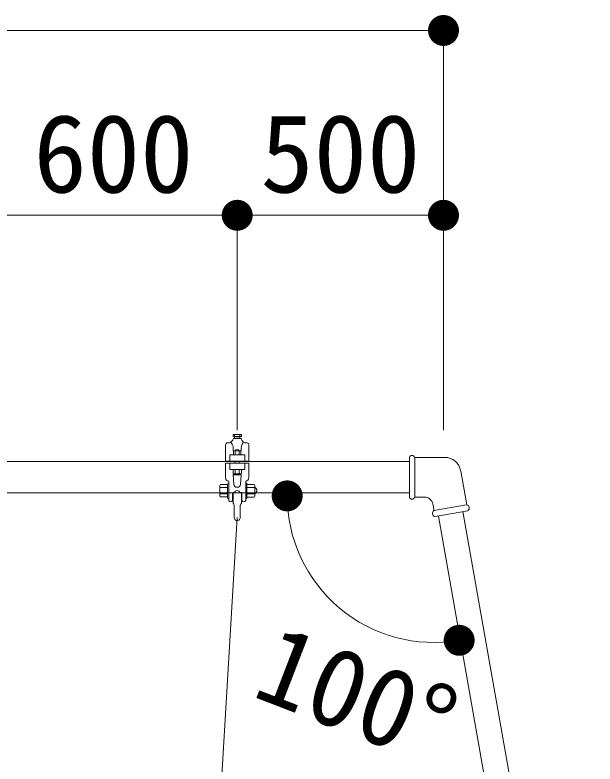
# Model space of a CAD drawing. Units: millimetres at full size, sheet at 1:100. Extents: x 485 to 27866, y 12891 to 31558.
# Drawn here: x 5630 to 7036, y 18966 to 20782 of the extents above; entities that cross this region are included whole.
import ezdxf
from ezdxf.enums import TextEntityAlignment as Align

# ---------------------------------------------------------------- set-up
doc = ezdxf.new("R2010")
doc.units = ezdxf.units.MM
doc.header["$LTSCALE"] = 100
doc.linetypes.add('CHAIN_DOUBLE_DASH', pattern=[23.5, 12, -1.5, 3.5, -1.5, 3.5, -1.5])
for name, color, linetype, lineweight in [('0_2', 7, 'Continuous', 13), ('寸法', 1, 'Continuous', 13), ('本体', 7, 'Continuous', 13)]:
    doc.layers.add(name, color=color, linetype=linetype, lineweight=lineweight)
doc.styles.add('ＭＳ ゴシック', font='')
doc.styles.get('ＭＳ ゴシック').set_extended_font_data('MS Gothic')

# ---------------------------------------------------------------- blocks, each defined once
blk = doc.blocks.new('filled_dot')
at = {"color": 0, "linetype": 'Continuous', "lineweight": -2, "const_width": 1.25}
blk.add_lwpolyline([(-0.625, 0, 1), (0.625, 0, 1)], format="xyb", close=True, dxfattribs=at)

msp = doc.modelspace()

# ---------------------------------------------------------------- linework, layer by layer
at = {"layer": '0_2', "linetype": 'CHAIN_DOUBLE_DASH'}
msp.add_line((6169.2, 19563.9), (6059.1, 17732.7), dxfattribs=at)
at = {"layer": '0_2'}
for centre, radius, start, end in [((6161.6, 19673.9), 4.44, 250.0538, 289.9462), ((6169.2, 19695.3), 25.8, 261.0054, 278.9946), ((6176.7, 19673.9), 4.44, 250.0538, 289.9462), ((6190.8, 19645), 1.94, 354.3641, 99.1002), ((6169.2, 19563.9), 7.57, 178.0573, 359.6368)]:
    msp.add_arc(centre, radius, start, end, dxfattribs=at)
at = {"layer": '寸法'}
for p, q in [((3869.2, 20744), (6669.2, 20744)), ((6669.2, 19775.1), (6669.2, 20744)), ((5569.2, 20296.1), (6169.2, 20296.1)), ((6169.2, 19775.1), (6169.2, 20296.1)), ((6169.2, 20296.1), (6669.2, 20296.1)), ((6169.2, 19775.1), (6169.2, 20296.1)), ((6669.2, 19775.1), (6669.2, 20296.1))]:
    msp.add_line(p, q, dxfattribs=at)
msp.add_arc((6645.5, 19616), 355.2, 180, 280, dxfattribs=at)
at = {"layer": '本体'}
for p, q in [((6159.1, 19760.8), (6159.1, 19763.8)), ((6159.1, 19754.8), (6179.3, 19754.8)), ((6160.1, 19764.8), (6161.6, 19764.8)), ((6160.1, 19759.8), (6161.6, 19759.8)), ((6162.6, 19754.8), (6162.6, 19763.8)), ((6174.7, 19764.8), (6163.6, 19764.8)), ((6174.7, 19759.8), (6163.6, 19759.8)), ((6175.7, 19754.9), (6175.7, 19763.8)), ((6178.3, 19764.8), (6176.7, 19764.8)), ((6178.3, 19759.8), (6176.7, 19759.8)), ((6179.3, 19760.8), (6179.3, 19763.8)), ((6140.9, 19739.8), (6140.9, 19700)), ((6145.8, 19744.8), (6150.7, 19744.8)), ((6187.3, 19744.8), (6193.5, 19744.8)), ((6197.4, 19739.9), (6197.4, 19700)), ((6151, 19715.2), (6187.3, 19715.2)), ((6151, 19715.2), (6151, 19700)), ((6178.9, 19725.3), (6159, 19725.3)), ((6160.3, 19724.3), (6160.3, 19715.2)), ((6161.3, 19725.3), (6163.1, 19725.3)), ((6164.1, 19724.3), (6164.1, 19715.5)), ((6174.2, 19724.3), (6174.2, 19715.5)), ((6177, 19725.3), (6175.2, 19725.3)), ((6178, 19724.3), (6178, 19715.1)), ((6187.3, 19715.2), (6187.3, 19700)), ((6586.7, 19699.4), (3951.6, 19699.4)), ((6140.9, 19700), (6197.4, 19700)), ((6164.1, 19700), (6164.1, 19695)), ((6174.2, 19700), (6174.2, 19695)), ((6586.7, 19709.4), (6586.7, 19613.1)), ((6599.4, 19709.3), (6599.4, 19614.3)), ((6671.6, 19709.4), (6599.7, 19709.4)), ((6140.9, 19695), (6197.4, 19695)), ((6140.9, 19659.6), (6140.9, 19695)), ((6151, 19695), (6151, 19679.8)), ((6151, 19679.8), (6187.3, 19679.8)), ((6159.1, 19670.8), (6159.1, 19679.9)), ((6164.1, 19670.8), (6164.1, 19679.7)), ((6174.2, 19670.8), (6174.2, 19679.7)), ((6179.3, 19670.8), (6179.3, 19679.7)), ((6187.3, 19695), (6187.3, 19679.8)), ((6197.4, 19659.6), (6197.4, 19695)), ((6160.9, 19643.8), (6159.1, 19667.1)), ((6159.1, 19667.1), (6179.1, 19667.1)), ((6161.4, 19669.3), (6176.4, 19669.3)), ((6177.2, 19643.8), (6179.1, 19667.1)), ((6711, 19676.3), (6725.5, 19594)), ((6129.3, 19643.4), (6145.9, 19643.4)), ((6145.9, 19611.6), (6145.9, 19644)), ((6148.2, 19646.1), (6148.5, 19646.1)), ((6148.5, 19605.1), (6148.5, 19652)), ((6189.9, 19652), (6189.9, 19604.6)), ((6190.5, 19646.9), (6189.9, 19646.9)), ((6192.7, 19611.8), (6192.7, 19644.8)), ((6192.7, 19643.5), (6209.4, 19643.5)), ((6211.6, 19617.6), (6211.6, 19641.2)), ((6211.6, 19641.2), (6211.6, 19638.2)), ((6586.7, 19623.1), (3951.6, 19623.1)), ((6127.1, 19641.1), (6127.1, 19615.7)), ((6127.1, 19623.1), (6127.1, 19633.7)), ((6129.2, 19636), (6145.9, 19636)), ((6158.1, 19624.1), (6158.1, 19604.9)), ((6159.1, 19624.1), (6159.1, 19598)), ((6159.1, 19624.1), (6162.8, 19624.1)), ((6169.6, 19636.8), (6168.5, 19636.8)), ((6175.3, 19624.1), (6179.3, 19624.1)), ((6179.3, 19624.1), (6179.3, 19598)), ((6180.3, 19624.1), (6180.3, 19604.7)), ((6209.4, 19636), (6192.7, 19636)), ((6211.6, 19623.1), (6211.6, 19633.7)), ((6129.3, 19613.4), (6145.9, 19613.4)), ((6129.5, 19620.9), (6145.9, 19620.9)), ((6148.2, 19609.3), (6148.5, 19609.3)), ((6209.4, 19620.9), (6192.7, 19620.9)), ((6209.4, 19613.3), (6192.7, 19613.3)), ((6211.6, 19618.6), (6211.6, 19615.6)), ((6623.6, 19613.1), (6599.2, 19613.1)), ((6161.6, 19592.7), (6161.6, 19564.2)), ((6176.7, 19593.4), (6176.7, 19563.9)), ((6643.3, 19596.6), (6646.2, 19580.1)), ((6645.5, 19580.4), (6725, 19594.4)), ((6648.7, 19566.2), (6728, 19580.2)), ((6716, 19578.6), (7036.5, 17761.2)), ((6656.7, 19566.8), (6975, 17761.2))]:
    msp.add_line(p, q, dxfattribs=at)
for centre, radius, start, end in [((6147.3, 19756), 11.8, 287.0036, 353.6853), ((6160.1, 19763.8), 1.01, 90, 180), ((6160.1, 19760.8), 1.01, 180, 270), ((6169, 19836.6), 77.3, 263.5419, 276.4581), ((6161.6, 19763.8), 1.01, 0, 90), ((6161.6, 19760.8), 1.01, 270, 0), ((6169.6, 19692.7), 72.6, 83.8766, 96.2635), ((6163.6, 19763.8), 1.01, 90, 180), ((6163.6, 19760.8), 1.01, 180, 270), ((6174.7, 19763.8), 1.01, 0, 90), ((6174.7, 19760.8), 1.01, 270, 0), ((6176.7, 19763.8), 1.01, 90, 180), ((6176.7, 19760.8), 1.01, 180, 270), ((6178.3, 19763.8), 1.01, 0, 90), ((6178.3, 19760.8), 1.01, 270, 0), ((6191, 19756), 11.8, 186.3147, 251.6869), ((6146, 19739.8), 5.05, 90, 180), ((6146, 19739.8), 5.05, 90, 180), ((6137.4, 19730.6), 22.3, 346.124, 43.6563), ((6201.7, 19730.2), 23.3, 137.4486, 192.2347), ((6192.4, 19739.9), 5.05, 0, 77.8863), ((6161.3, 19724.3), 1.01, 90, 180), ((6163.1, 19724.3), 1.01, 0, 90), ((6169.1, 19723.5), 5.28, 20.1657, 159.8343), ((6165.1, 19724.3), 1.01, 90, 180), ((6173.2, 19724.3), 1.01, 0, 90), ((6175.2, 19724.3), 1.01, 90, 180), ((6177, 19724.3), 1.01, 0, 90), ((6593, 19707.9), 6.42, 15.6425, 164.3581), ((6671.6, 19669.4), 40, 10, 90), ((6148.5, 19659.6), 7.57, 180, 270), ((6160.1, 19670.8), 1.01, 180, 270), ((6163.1, 19670.8), 1.01, 270, 0), ((6165.1, 19670.8), 1.01, 180, 270), ((6173.2, 19670.8), 1.01, 270, 0), ((6175.2, 19670.8), 1.01, 180, 270), ((6178.3, 19670.8), 1.01, 269.9976, 0), ((6189.9, 19659.6), 7.57, 270, 0), ((6129.3, 19641.1), 2.27, 90, 180), ((6148.2, 19643.8), 2.27, 90, 180), ((6168.5, 19644.4), 7.57, 184.4947, 270), ((6169.6, 19644.4), 7.57, 270, 355.318), ((6209.4, 19641.2), 2.27, 0, 90), ((6129.3, 19638.3), 2.27, 180, 270), ((6129.3, 19633.7), 2.27, 90, 180), ((6129.3, 19623.1), 2.27, 180, 270), ((6169.1, 19622.5), 6.51, 14.8826, 165.1174), ((6209.4, 19638.3), 2.27, 270, 0), ((6209.4, 19633.7), 2.27, 0, 90), ((6209.4, 19623.1), 2.27, 270, 0), ((6208, 19629), 8.69, 294.9204, 65.0796), ((6129.3, 19618.6), 2.27, 90, 180), ((6129.3, 19615.7), 2.27, 180, 270), ((6148.2, 19611.6), 2.27, 180, 270), ((6153.3, 19606.7), 5.08, 198.0169, 339.3348), ((6190.5, 19611.8), 2.27, 255.1265, 0), ((6209.4, 19618.6), 2.27, 0, 90), ((6209.4, 19615.6), 2.27, 270, 0), ((6593, 19614.5), 6.42, 195.6419, 344.3575), ((6623.6, 19593.1), 20, 10, 90), ((6156.1, 19593.4), 5.51, 352.8621, 57.6213), ((6183, 19593), 6.23, 126.3853, 176.5231), ((6185.1, 19606.4), 5.08, 198.0169, 338.6652), ((6724.4, 19587.1), 7.42, 298.6824, 81.5681), ((6650.4, 19574), 8.05, 124.9554, 254.6101)]:
    msp.add_arc(centre, radius, start, end, dxfattribs=at)

# ---------------------------------------------------------------- block references
at = {"layer": '寸法', "xscale": 30, "yscale": 30}
for p, rotation in [((6669.2, 20744), 180), ((6169.2, 20296.1), 180), ((6669.2, 20296.1), 180), ((6290.3, 19616), 288.1), ((6707.2, 19266.1), 171.9)]:
    msp.add_blockref('filled_dot', p, dxfattribs=dict(at, rotation=rotation))
msp.add_blockref('filled_dot', (6169.2, 20296.1), dxfattribs=at)

# ---------------------------------------------------------------- texts
at = {"layer": '寸法', "style": 'ＭＳ ゴシック'}
for s, p in [('600', (5869.2, 20446.1)), ('500', (6419.2, 20446.1))]:
    msp.add_text(s, height=189.9, dxfattribs=at).set_placement(p, align=Align.MIDDLE_CENTER)
msp.add_text('100°', height=189.9, rotation=338.894, dxfattribs=at).set_placement((6459.5, 19134.1), align=Align.MIDDLE_CENTER)

doc.saveas('drawing.dxf')
